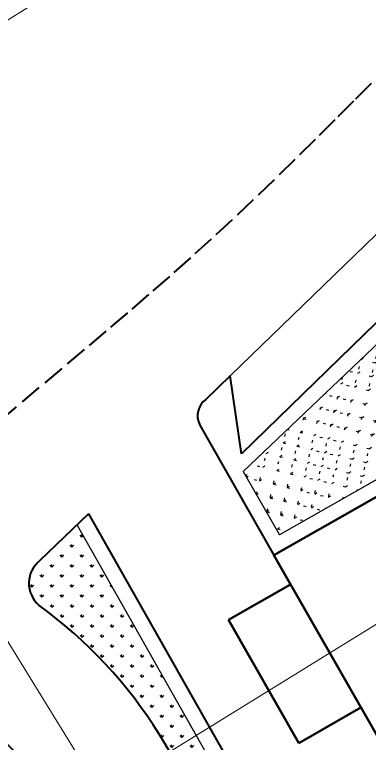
# Model space of a CAD drawing. Header units: inches. Extents: x 0 to 420, y 0 to 297.
# Drawn here: x 36.8 to 61.9, y 69.6 to 121.1 of the extents above; entities that cross this region are included whole.
import ezdxf

# ---------------------------------------------------------------- set-up
doc = ezdxf.new("R2010")
doc.units = ezdxf.units.IN
doc.header["$LTSCALE"] = 2.5
doc.header["$MEASUREMENT"] = 0
doc.linetypes.add('DASHED2', pattern=[0.375, 0.25, -0.125])
for name, color, linetype, lineweight in [('MALHA_COORDENADA4', 10, 'Continuous', 0), ('PEN 02', 2, 'Continuous', 20), ('PEN 03', 3, 'Continuous', 30), ('PEN 04', 4, 'Continuous', 40), ('PEN 05', 5, 'Continuous', 50)]:
    doc.layers.add(name, color=color, linetype=linetype, lineweight=lineweight)

msp = doc.modelspace()

# ---------------------------------------------------------------- hatches: boundary and pattern name
at = {"layer": 'PEN 03'}
h = msp.add_hatch(dxfattribs=at)
h.set_pattern_fill('GRASS', color=256, angle=-58.33068424220718, style=0, pattern_type=2)
h.set_pattern_definition([(31.66931575779283, (239.4299397200942, 128.5001787403368), (0.2305708813529715, 0.9730555318914116), [0.1875, -1.226713563]), (346.6693157577928, (239.4299397200942, 128.5001787403368), (0.2305708814138003, 0.9730555321481211), [0.1874999999999999, -1.226713562999999, 0.1874999999999999, -0.8124999999999996]), (76.66931575779282, (239.4299397200942, 128.5001787403368), (-0.9730555321481211, 0.2305708814138003), [0.1874999999999999, -1.226713562999999, 0.1874999999999999, -0.8124999999999996, 0.1874999999999999, -0.8124999999999996])])
h.paths.add_polyline_path([(66.215312682849, 101.4228146579886), (52.97892148568212, 88.81194389282865), (55.53064059410099, 84.32570148277881), (70.95034257978898, 93.11344508511291)])
h = msp.add_hatch(dxfattribs=at)
h.set_pattern_fill('GRASS', color=256, style=0)
h.set_pattern_definition([(90, (10.45771741653289, 355.6998399511552), (-0.7071067809999999, 0.7071067809999999), [0.1875, -1.226713563]), (45, (10.45771741653289, 355.6998399511552), (-0.7071067811865475, 0.7071067811865476), [0.1875, -0.8125]), (135, (10.45771741653289, 355.6998399511552), (-0.7071067811865476, -0.7071067811865475), [0.1875, -0.8125])])
edge = h.paths.add_edge_path()
edge.add_line((41.23240433202579, 85.01657614136423), (56.88113120421303, 57.42900855015233))
edge.add_line((58.02157784954466, 57.63794392581866), (54.13430001488666, 56.55057262912925))
edge.add_arc((54.30348687813205, 59.45078408748191), 2.905142113194329, 196.2038520224563, 266.6613746731634)
edge.add_arc((19.26595965109618, 52.87556027262838), 32.75896628112892, 10.13499049559856, 53.97942850743504)
edge.add_arc((39.8561731881548, 80.91252067377212), 2.032855567414499, 128.0184202450229, 229.3059420246869)
edge.add_line((42.03821828167554, 85.81544462697337), (38.60410739009308, 82.51403027264826))

# ---------------------------------------------------------------- linework, layer by layer
at = {"layer": 'MALHA_COORDENADA4'}
for p, q in [((12.44019128247726, 105.9723847785678), (314.5268835979005, 292.3215124713894)), ((12.44019128247737, 47.2243568839333), (327.9401912824632, 241.8477920854211)), ((12.44019128247726, 115.5277144101966), (80.42342298403582, 5.321512471383187))]:
    msp.add_line(p, q, dxfattribs=at)
at = {"layer": 'PEN 02'}
msp.add_line((64.54197229255158, 107.6541823006654, 1.323), (52.04692500005581, 95.55843464215758, 0.761), dxfattribs=at)
at = {"layer": 'PEN 03'}
for p, q in [((66.215312682849, 101.4228146579886, 0.849), (52.97892148568212, 88.81194389282865, 0.367)), ((70.95034257978898, 93.11344508511291, 0.2615717041198906), (55.53064059410099, 84.32570148277881, -0.03499999999999998)), ((52.97892148568212, 88.81194389282865, 0.367), (55.53064059410099, 84.32570148277881, -0.03500000000000003)), ((41.23240433202579, 85.01657614136423, 0.269), (56.88113120421303, 57.42900855015233, -1.705))]:
    msp.add_line(p, q, dxfattribs=at)
at = {"layer": 'PEN 04'}
for p, q in [((64.942642579049, 101.8269163987592, 1.017), (52.84860018699328, 90.05479278111238, 0.552)), ((52.04692500005581, 95.55843464215758, 0.761), (50.3180098831125, 93.89632606014362, 0.693)), ((52.84860018699328, 90.05479278111238, 0.552), (52.04692500005581, 95.55843464215758, 0.761)), ((49.8994644515958, 92.08765872706198, 0.63), (55.14117526441737, 82.88816602339892, -0.118)), ((42.03821828167554, 85.81544462697337, 0.3737430567230045), (38.60410739009308, 82.51403027264826, 0.237)), ((42.03821828167554, 85.81544462697337, 0.3737430567230045), (58.02157784954466, 57.63794392581866, -1.642468999674388))]:
    msp.add_line(p, q, dxfattribs=at)
at = {"layer": 'PEN 04', "linetype": 'DASHED2', "ltscale": 2.5}
msp.add_lwpolyline([(62.00587913974312, 116.2148503219206), (60.76062943716295, 114.9624383208132), (59.43864905333191, 113.6362291835569), (58.05463223107938, 112.2557923209091), (56.62327321323505, 110.8406971436276), (55.15926624262818, 109.4105130624698), (53.67730556208835, 107.9848094881934), (52.19208541444482, 106.583155831556), (50.71476728660525, 105.2202396856749), (49.24238164178837, 103.891221373107), (47.76842618729108, 102.5863793987687), (46.28639863041019, 101.2959922675765), (44.7897966784426, 100.0103384844471), (43.27211803868499, 98.71969655429712), (41.7268604184344, 97.41434498204285), (40.14752152498761, 96.08456227260098), (38.53599397476262, 94.72839983086186), (36.92775002066219, 93.37500066161112), (35.36665682471062, 92.0612806696081)], dxfattribs=at)
at = {"layer": 'PEN 04'}
for centre, radius, start, end in [((51.18595253639717, 92.74271295828271, 0.63), 1.4436577288872, 126.9566658616558, 206.9842925187497), ((39.8561731881548, 80.91252067377212, 0.237), 2.032855567414499, 128.0184202450229, 229.3059420246869), ((19.26595965109618, 52.87556027262838, 0.057), 32.75896628112892, 10.13499049559856, 53.97942850743504), ((19.26595965109618, 52.87556027262838, 0.057), 23.83164944555697, 10.13499049559856, 53.97942850743504)]:
    msp.add_arc(centre, radius, start, end, dxfattribs=at)
at = {"layer": 'PEN 05'}
for p, q in [((72.50689286887848, 92.78495092366393, 0.216), (55.14117526441737, 82.88816602339892, -0.118)), ((55.14117526441737, 82.88816602339892, -0.118), (62.49922792245115, 70.01258971429331, -0.6619999999999999)), ((51.93075845946692, 78.32518323376553, -0.181), (56.31606181102393, 80.83227677003003, -0.2048624228526164)), ((51.93075845946692, 78.32518323376553, -0.181), (56.90344057188474, 69.63228140877982, -0.322)), ((56.90344057188474, 69.63228140877982, -0.322), (61.28092225370199, 72.14445643702868, -0.5719274883449064))]:
    msp.add_line(p, q, dxfattribs=at)

doc.saveas('drawing.dxf')
